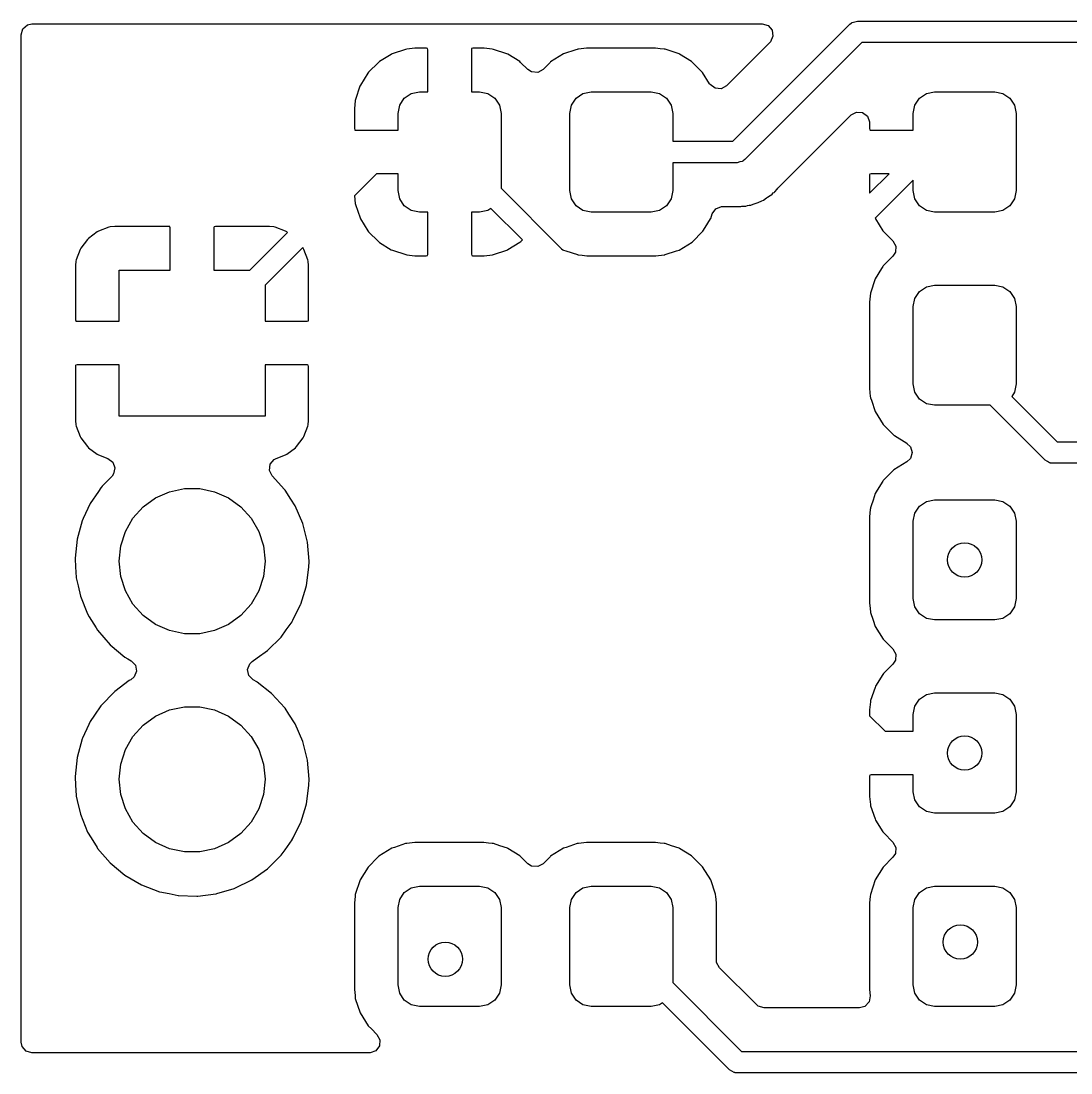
# Model space of a CAD drawing. Extents: x 136.3 to 164.2, y -80.7 to -68.5.
# Drawn here: x 136.26 to 148.49, y -80.72 to -68.47 of the extents above; entities that cross this region are included whole.
import ezdxf

# ---------------------------------------------------------------- set-up
doc = ezdxf.new("R2010")
doc.units = 0
doc.layers.add('BLACK', color=7, linetype='CONTINUOUS')

msp = doc.modelspace()

# ---------------------------------------------------------------- linework, layer by layer
at = {"layer": 'BLACK', "linetype": 'CONTINUOUS'}
for p, q in [((145.97, -68.4837), (146, -68.475)), ((146, -68.475), (157.8, -68.475)), ((136.258, -68.6345), (136.279, -68.5664)), ((136.279, -68.5664), (136.332, -68.5199)), ((136.332, -68.5199), (136.385, -68.5085)), ((136.385, -68.5085), (144.891, -68.5085)), ((144.548, -69.875), (145.912, -68.5116)), ((144.891, -68.5085), (144.96, -68.5285)), ((144.96, -68.5285), (145.006, -68.5822)), ((145.006, -68.5822), (145.016, -68.6524)), ((145.912, -68.5116), (145.929, -68.4983)), ((145.929, -68.4983), (145.932, -68.4948)), ((145.932, -68.4948), (145.935, -68.494)), ((145.935, -68.494), (145.94, -68.4901)), ((145.94, -68.4901), (145.97, -68.4837)), ((136.258, -80.3655), (136.258, -68.6345)), ((144.987, -68.717), (144.981, -68.7236)), ((145.016, -68.6524), (144.987, -68.717)), ((140.737, -68.8051), (140.583, -68.8566)), ((140.751, -68.8023), (140.737, -68.8051)), ((140.846, -68.7923), (140.751, -68.8023)), ((140.853, -68.792), (140.846, -68.7923)), ((140.982, -68.792), (140.853, -68.792)), ((140.99, -68.7937), (140.982, -68.792)), ((140.992, -68.7949), (140.99, -68.7937)), ((140.996, -68.8101), (140.992, -68.7949)), ((140.996, -69.3), (140.996, -68.8101)), ((141.506, -68.7979), (141.504, -68.8055)), ((141.504, -68.8055), (141.504, -69.3)), ((141.507, -68.7965), (141.506, -68.7979)), ((141.522, -68.792), (141.507, -68.7965)), ((141.647, -68.792), (141.522, -68.792)), ((141.654, -68.7923), (141.647, -68.792)), ((141.748, -68.802), (141.654, -68.7923)), ((141.761, -68.8049), (141.748, -68.802)), ((141.916, -68.856), (141.761, -68.8049)), ((142.721, -68.8101), (142.576, -68.8584)), ((142.737, -68.8047), (142.721, -68.8101)), ((142.744, -68.8025), (142.737, -68.8047)), ((142.737, -68.8047), (142.737, -68.8047)), ((142.751, -68.8018), (142.744, -68.8025)), ((142.846, -68.7918), (142.751, -68.8018)), ((142.751, -68.8018), (142.751, -68.8018)), ((142.85, -68.7915), (142.846, -68.7918)), ((142.846, -68.7918), (142.846, -68.7918)), ((143.65, -68.7915), (142.85, -68.7915)), ((143.705, -68.7971), (143.65, -68.7915)), ((143.748, -68.8015), (143.705, -68.7971)), ((143.755, -68.8022), (143.748, -68.8015)), ((143.748, -68.8015), (143.748, -68.8015)), ((143.761, -68.8044), (143.755, -68.8022)), ((143.843, -68.8314), (143.761, -68.8044)), ((143.761, -68.8044), (143.761, -68.8044)), ((143.923, -68.8579), (143.843, -68.8314)), ((144.981, -68.7236), (144.475, -69.2287)), ((146.052, -68.725), (144.688, -70.0884)), ((157.748, -68.725), (146.052, -68.725)), ((140.421, -68.9571), (140.306, -69.0718)), ((140.432, -68.9481), (140.421, -68.9571)), ((140.57, -68.8628), (140.432, -68.9481)), ((140.583, -68.8566), (140.57, -68.8628)), ((141.929, -68.8622), (141.916, -68.856)), ((142.067, -68.9472), (141.929, -68.8622)), ((142.078, -68.9563), (142.067, -68.9472)), ((142.161, -69.0386), (142.078, -68.9563)), ((142.42, -68.9567), (142.339, -69.0385)), ((142.426, -68.9515), (142.42, -68.9567)), ((142.576, -68.8584), (142.426, -68.9515)), ((143.929, -68.8617), (143.923, -68.8579)), ((144.067, -68.9469), (143.929, -68.8617)), ((143.929, -68.8617), (143.929, -68.8617)), ((144.073, -68.9507), (144.067, -68.9469)), ((144.198, -69.0757), (144.073, -68.9507)), ((140.297, -69.0832), (140.212, -69.2212)), ((140.306, -69.0718), (140.297, -69.0832)), ((142.206, -69.0675), (142.161, -69.0386)), ((142.277, -69.0725), (142.206, -69.0675)), ((142.339, -69.0385), (142.277, -69.0725)), ((144.279, -69.206), (144.198, -69.0757)), ((144.285, -69.2152), (144.279, -69.206)), ((140.206, -69.2344), (140.155, -69.3887)), ((140.212, -69.2212), (140.206, -69.2344)), ((140.723, -69.3732), (140.804, -69.319)), ((140.804, -69.319), (140.9, -69.3)), ((140.9, -69.3), (140.996, -69.3)), ((141.504, -69.3), (141.6, -69.3)), ((141.6, -69.3), (141.696, -69.319)), ((141.696, -69.319), (141.777, -69.3732)), ((142.723, -69.3732), (142.804, -69.319)), ((142.804, -69.319), (142.9, -69.3)), ((142.9, -69.3), (143.6, -69.3)), ((143.6, -69.3), (143.696, -69.319)), ((143.696, -69.319), (143.777, -69.3732)), ((144.342, -69.2577), (144.285, -69.2152)), ((144.413, -69.2628), (144.342, -69.2577)), ((144.475, -69.2287), (144.413, -69.2628)), ((146.723, -69.3732), (146.804, -69.319)), ((146.804, -69.319), (146.9, -69.3)), ((146.9, -69.3), (147.6, -69.3)), ((147.6, -69.3), (147.696, -69.319)), ((147.696, -69.319), (147.777, -69.3732)), ((140.152, -69.4021), (140.142, -69.4964)), ((140.155, -69.3887), (140.152, -69.4021)), ((140.65, -69.55), (140.669, -69.4543)), ((140.669, -69.4543), (140.723, -69.3732)), ((141.777, -69.3732), (141.831, -69.4543)), ((141.831, -69.4543), (141.85, -69.55)), ((142.65, -69.55), (142.669, -69.4543)), ((142.669, -69.4543), (142.723, -69.3732)), ((143.777, -69.3732), (143.831, -69.4543)), ((143.831, -69.4543), (143.85, -69.55)), ((146.65, -69.55), (146.669, -69.4543)), ((146.669, -69.4543), (146.723, -69.3732)), ((147.777, -69.3732), (147.831, -69.4543)), ((147.831, -69.4543), (147.85, -69.55)), ((140.142, -69.4964), (140.142, -69.5029)), ((140.142, -69.5029), (140.142, -69.7279)), ((140.65, -69.746), (140.65, -69.55)), ((141.85, -69.55), (141.85, -70.4232)), ((142.65, -70.45), (142.65, -69.55)), ((143.85, -69.55), (143.85, -69.875)), ((145.073, -70.4226), (145.927, -69.569)), ((145.927, -69.569), (145.989, -69.535)), ((145.989, -69.535), (146.06, -69.54)), ((146.06, -69.54), (146.117, -69.5826)), ((146.65, -69.746), (146.65, -69.55)), ((147.85, -69.55), (147.85, -70.45)), ((146.117, -69.5826), (146.142, -69.6491)), ((146.142, -69.6491), (146.142, -69.6581)), ((146.142, -69.6581), (146.142, -69.7279)), ((140.142, -69.7279), (140.146, -69.7431)), ((140.146, -69.7431), (140.148, -69.7443)), ((140.148, -69.7443), (140.156, -69.746)), ((140.156, -69.746), (140.65, -69.746)), ((146.142, -69.7279), (146.146, -69.7431)), ((146.146, -69.7431), (146.148, -69.7443)), ((146.148, -69.7443), (146.156, -69.746)), ((146.156, -69.746), (146.65, -69.746)), ((143.85, -69.875), (144.548, -69.875)), ((144.6, -70.125), (143.85, -70.125)), ((143.85, -70.125), (143.85, -70.45)), ((144.63, -70.1163), (144.6, -70.125)), ((144.66, -70.1099), (144.63, -70.1163)), ((144.665, -70.106), (144.66, -70.1099)), ((144.668, -70.1052), (144.665, -70.106)), ((144.671, -70.1017), (144.668, -70.1052)), ((144.688, -70.0884), (144.671, -70.1017)), ((140.398, -70.254), (140.143, -70.5089)), ((140.65, -70.254), (140.398, -70.254)), ((140.65, -70.45), (140.65, -70.254)), ((146.142, -70.4812), (146.369, -70.254)), ((146.144, -70.2599), (146.142, -70.2675)), ((146.142, -70.2675), (146.142, -70.4812)), ((146.145, -70.2585), (146.144, -70.2599)), ((146.16, -70.254), (146.145, -70.2585)), ((146.369, -70.254), (146.16, -70.254)), ((141.85, -70.4232), (142.555, -71.1287)), ((145.037, -70.4655), (145.065, -70.4314)), ((145.065, -70.4314), (145.073, -70.4226)), ((146.65, -70.3268), (146.208, -70.7691)), ((146.65, -70.45), (146.65, -70.3268)), ((140.143, -70.5089), (140.152, -70.5992)), ((140.669, -70.5457), (140.65, -70.45)), ((140.723, -70.6268), (140.669, -70.5457)), ((142.669, -70.5457), (142.65, -70.45)), ((142.723, -70.6268), (142.669, -70.5457)), ((143.831, -70.5457), (143.777, -70.6268)), ((143.85, -70.45), (143.831, -70.5457)), ((144.889, -70.567), (144.908, -70.5596)), ((144.908, -70.5596), (144.943, -70.5336)), ((144.943, -70.5336), (144.953, -70.527)), ((144.953, -70.527), (144.985, -70.5086)), ((144.985, -70.5086), (144.991, -70.5045)), ((144.985, -70.5086), (144.985, -70.5086)), ((144.991, -70.5045), (145.006, -70.4902)), ((145.006, -70.4902), (145.021, -70.4774)), ((145.021, -70.4774), (145.031, -70.4701)), ((145.031, -70.4701), (145.037, -70.4655)), ((146.669, -70.5457), (146.65, -70.45)), ((146.723, -70.6268), (146.669, -70.5457)), ((147.831, -70.5457), (147.777, -70.6268)), ((147.85, -70.45), (147.831, -70.5457)), ((140.152, -70.5992), (140.155, -70.6126)), ((140.155, -70.6126), (140.207, -70.7668)), ((140.804, -70.681), (140.723, -70.6268)), ((140.9, -70.7), (140.804, -70.681)), ((141.696, -70.681), (141.6, -70.7)), ((141.731, -70.6575), (141.696, -70.681)), ((142.098, -71.0244), (141.731, -70.6575)), ((142.804, -70.681), (142.723, -70.6268)), ((142.9, -70.7), (142.804, -70.681)), ((143.696, -70.681), (143.6, -70.7)), ((143.777, -70.6268), (143.696, -70.681)), ((144.31, -70.7198), (144.35, -70.6615)), ((144.35, -70.6615), (144.416, -70.6342)), ((144.416, -70.6342), (144.429, -70.6335)), ((144.429, -70.6335), (144.521, -70.6335)), ((144.521, -70.6335), (144.532, -70.634)), ((144.532, -70.634), (144.54, -70.6357)), ((144.54, -70.6357), (144.548, -70.6355)), ((144.548, -70.6355), (144.608, -70.6336)), ((144.548, -70.6355), (144.548, -70.6355)), ((144.608, -70.6336), (144.612, -70.6335)), ((144.612, -70.6335), (144.64, -70.6335)), ((144.64, -70.6335), (144.644, -70.633)), ((144.644, -70.633), (144.656, -70.6321)), ((144.644, -70.633), (144.644, -70.633)), ((144.656, -70.6321), (144.688, -70.631)), ((144.688, -70.631), (144.692, -70.6309)), ((144.692, -70.6309), (144.7, -70.6307)), ((144.7, -70.6307), (144.719, -70.625)), ((144.719, -70.625), (144.739, -70.621)), ((144.739, -70.621), (144.751, -70.6195)), ((144.751, -70.6195), (144.759, -70.6185)), ((144.751, -70.6195), (144.751, -70.6195)), ((144.759, -70.6185), (144.766, -70.6156)), ((144.766, -70.6156), (144.8, -70.6022)), ((144.766, -70.6156), (144.766, -70.6156)), ((144.8, -70.6022), (144.811, -70.5984)), ((144.811, -70.5984), (144.846, -70.5882)), ((144.846, -70.5882), (144.854, -70.586)), ((144.846, -70.5882), (144.846, -70.5882)), ((144.854, -70.586), (144.86, -70.582)), ((144.86, -70.582), (144.871, -70.5757)), ((144.86, -70.582), (144.86, -70.582)), ((144.871, -70.5757), (144.889, -70.567)), ((146.804, -70.681), (146.723, -70.6268)), ((146.9, -70.7), (146.804, -70.681)), ((147.696, -70.681), (147.6, -70.7)), ((147.777, -70.6268), (147.696, -70.681)), ((140.207, -70.7668), (140.213, -70.78)), ((140.213, -70.78), (140.298, -70.9178)), ((140.996, -70.7), (140.9, -70.7)), ((140.996, -71.1945), (140.996, -70.7)), ((141.6, -70.7), (141.504, -70.7)), ((141.504, -70.7), (141.504, -71.1899)), ((143.6, -70.7), (142.9, -70.7)), ((144.226, -70.8805), (144.288, -70.779)), ((144.288, -70.779), (144.292, -70.7727)), ((144.288, -70.779), (144.288, -70.779)), ((144.292, -70.7727), (144.31, -70.7198)), ((146.208, -70.7691), (146.213, -70.78)), ((146.213, -70.78), (146.298, -70.9178)), ((147.6, -70.7), (146.9, -70.7)), ((137.162, -70.9217), (137.146, -70.9302)), ((137.282, -70.8765), (137.162, -70.9217)), ((137.298, -70.8729), (137.282, -70.8765)), ((137.349, -70.8674), (137.298, -70.8729)), ((137.355, -70.867), (137.349, -70.8674)), ((137.982, -70.867), (137.355, -70.867)), ((137.99, -70.8687), (137.982, -70.867)), ((137.992, -70.8699), (137.99, -70.8687)), ((137.996, -70.8851), (137.992, -70.8699)), ((137.996, -71.375), (137.996, -70.8851)), ((138.506, -70.8729), (138.504, -70.8805)), ((138.504, -70.8805), (138.504, -71.375)), ((138.507, -70.8715), (138.506, -70.8729)), ((138.522, -70.867), (138.507, -70.8715)), ((139.145, -70.867), (138.522, -70.867)), ((139.151, -70.8674), (139.145, -70.867)), ((139.202, -70.8729), (139.151, -70.8674)), ((139.218, -70.8765), (139.202, -70.8729)), ((139.338, -70.9217), (139.218, -70.8765)), ((139.354, -70.9302), (139.338, -70.9217)), ((140.298, -70.9178), (140.307, -70.9292)), ((144.074, -71.0485), (144.199, -70.9233)), ((144.199, -70.9233), (144.226, -70.8805)), ((146.298, -70.9178), (146.307, -70.9292)), ((137.032, -71.0193), (136.955, -71.1214)), ((137.044, -71.0067), (137.032, -71.0193)), ((137.146, -70.9302), (137.044, -71.0067)), ((138.923, -71.375), (139.362, -70.9364)), ((139.362, -70.9364), (139.354, -70.9302)), ((140.307, -70.9292), (140.422, -71.0437)), ((140.422, -71.0437), (140.433, -71.0528)), ((142.068, -71.0519), (142.079, -71.0429)), ((142.079, -71.0429), (142.098, -71.0244)), ((143.924, -71.1415), (144.074, -71.0485)), ((146.307, -70.9292), (146.413, -71.0354)), ((146.413, -71.0354), (146.448, -71.0977)), ((136.947, -71.1369), (136.902, -71.2574)), ((136.955, -71.1214), (136.947, -71.1369)), ((139.539, -71.1131), (139.1, -71.5518)), ((139.545, -71.1214), (139.539, -71.1131)), ((139.553, -71.1369), (139.545, -71.1214)), ((139.598, -71.2574), (139.553, -71.1369)), ((140.433, -71.0528), (140.571, -71.1378)), ((140.571, -71.1378), (140.584, -71.144)), ((140.584, -71.144), (140.739, -71.1951)), ((141.763, -71.1949), (141.917, -71.1434)), ((141.917, -71.1434), (141.93, -71.1372)), ((141.93, -71.1372), (142.068, -71.0519)), ((142.555, -71.1287), (142.57, -71.1378)), ((142.57, -71.1378), (142.577, -71.1421)), ((142.577, -71.1421), (142.606, -71.1516)), ((142.606, -71.1516), (142.739, -71.1956)), ((143.763, -71.1953), (143.895, -71.1513)), ((143.895, -71.1513), (143.924, -71.1415)), ((146.443, -71.1685), (146.414, -71.2136)), ((146.448, -71.0977), (146.443, -71.1685)), ((136.898, -71.2726), (136.892, -71.3235)), ((136.902, -71.2574), (136.898, -71.2726)), ((139.602, -71.2726), (139.598, -71.2574)), ((139.608, -71.3235), (139.602, -71.2726)), ((140.739, -71.1951), (140.752, -71.198)), ((140.752, -71.198), (140.846, -71.2077)), ((140.846, -71.2077), (140.853, -71.208)), ((140.853, -71.208), (140.978, -71.208)), ((140.978, -71.208), (140.993, -71.2035)), ((140.993, -71.2035), (140.994, -71.2021)), ((140.994, -71.2021), (140.996, -71.1945)), ((141.504, -71.1899), (141.508, -71.2051)), ((141.508, -71.2051), (141.51, -71.2063)), ((141.51, -71.2063), (141.518, -71.208)), ((141.518, -71.208), (141.647, -71.208)), ((141.647, -71.208), (141.654, -71.2077)), ((141.654, -71.2077), (141.749, -71.1977)), ((141.749, -71.1977), (141.763, -71.1949)), ((142.739, -71.1956), (142.739, -71.1956)), ((142.739, -71.1956), (142.745, -71.1978)), ((142.745, -71.1978), (142.752, -71.1985)), ((142.752, -71.1985), (142.752, -71.1985)), ((142.752, -71.1985), (142.795, -71.2029)), ((142.795, -71.2029), (142.85, -71.2085)), ((142.85, -71.2085), (143.65, -71.2085)), ((143.65, -71.2085), (143.654, -71.2082)), ((143.654, -71.2082), (143.749, -71.1982)), ((143.654, -71.2082), (143.654, -71.2082)), ((143.749, -71.1982), (143.756, -71.1975)), ((143.749, -71.1982), (143.749, -71.1982)), ((143.756, -71.1975), (143.763, -71.1953)), ((143.763, -71.1953), (143.763, -71.1953)), ((146.414, -71.2136), (146.301, -71.3267)), ((136.892, -71.3235), (136.892, -71.3303)), ((136.892, -71.3303), (136.892, -71.9529)), ((137.4, -71.971), (137.4, -71.375)), ((137.4, -71.375), (137.996, -71.375)), ((138.504, -71.375), (138.923, -71.375)), ((139.608, -71.3303), (139.608, -71.3235)), ((139.608, -71.9575), (139.608, -71.3303)), ((146.282, -71.3569), (146.208, -71.4773)), ((146.297, -71.3329), (146.282, -71.3569)), ((146.301, -71.3267), (146.297, -71.3329)), ((146.297, -71.3329), (146.297, -71.3329)), ((146.208, -71.4773), (146.152, -71.6451)), ((139.1, -71.5518), (139.1, -71.971)), ((146.152, -71.6451), (146.141, -71.7496)), ((146.669, -71.7043), (146.723, -71.6232)), ((146.723, -71.6232), (146.804, -71.569)), ((146.804, -71.569), (146.9, -71.55)), ((146.9, -71.55), (147.6, -71.55)), ((147.6, -71.55), (147.696, -71.569)), ((147.696, -71.569), (147.777, -71.6232)), ((147.777, -71.6232), (147.831, -71.7043)), ((146.141, -71.7496), (146.141, -72.7504)), ((146.65, -71.8), (146.669, -71.7043)), ((147.831, -71.7043), (147.85, -71.8)), ((146.65, -72.7), (146.65, -71.8)), ((147.85, -71.8), (147.85, -72.7)), ((136.892, -71.9529), (136.896, -71.9681)), ((136.896, -71.9681), (136.898, -71.9693)), ((136.898, -71.9693), (136.906, -71.971)), ((136.906, -71.971), (137.4, -71.971)), ((139.1, -71.971), (139.59, -71.971)), ((139.59, -71.971), (139.605, -71.9665)), ((139.605, -71.9665), (139.606, -71.9651)), ((139.606, -71.9651), (139.608, -71.9575)), ((136.894, -72.4849), (136.892, -72.4925)), ((136.892, -72.4925), (136.892, -73.1197)), ((136.895, -72.4835), (136.894, -72.4849)), ((136.91, -72.479), (136.895, -72.4835)), ((137.4, -72.479), (136.91, -72.479)), ((137.4, -73.075), (137.4, -72.479)), ((139.594, -72.479), (139.1, -72.479)), ((139.1, -72.479), (139.1, -73.075)), ((139.602, -72.4807), (139.594, -72.479)), ((139.604, -72.4819), (139.602, -72.4807)), ((139.608, -72.4971), (139.604, -72.4819)), ((139.608, -73.1197), (139.608, -72.4971)), ((146.141, -72.7504), (146.142, -72.7536)), ((146.142, -72.7536), (146.142, -72.7536)), ((146.142, -72.7536), (146.151, -72.8465)), ((146.669, -72.7957), (146.65, -72.7)), ((147.85, -72.7), (147.831, -72.7957)), ((146.151, -72.8465), (146.152, -72.8562)), ((146.152, -72.8562), (146.155, -72.8627)), ((146.155, -72.8627), (146.155, -72.8627)), ((146.155, -72.8627), (146.164, -72.89)), ((146.723, -72.8768), (146.669, -72.7957)), ((146.804, -72.931), (146.723, -72.8768)), ((147.831, -72.7957), (147.798, -72.8457)), ((147.798, -72.8457), (148.327, -73.375)), ((146.164, -72.89), (146.208, -73.0239)), ((146.9, -72.95), (146.804, -72.931)), ((147.548, -72.95), (146.9, -72.95)), ((148.187, -73.5884), (147.548, -72.95)), ((136.892, -73.1197), (136.892, -73.1265)), ((136.892, -73.1265), (136.898, -73.1774)), ((139.1, -73.075), (137.4, -73.075)), ((139.602, -73.1774), (139.608, -73.1265)), ((139.608, -73.1265), (139.608, -73.1197)), ((146.208, -73.0239), (146.302, -73.1743)), ((136.898, -73.1774), (136.902, -73.1926)), ((136.902, -73.1926), (136.947, -73.3131)), ((139.553, -73.3131), (139.598, -73.1926)), ((139.598, -73.1926), (139.602, -73.1774)), ((146.302, -73.1743), (146.427, -73.2993)), ((136.947, -73.3131), (136.955, -73.3286)), ((136.955, -73.3286), (137.032, -73.4307)), ((139.468, -73.4307), (139.545, -73.3286)), ((139.545, -73.3286), (139.553, -73.3131)), ((146.427, -73.2993), (146.433, -73.3031)), ((146.433, -73.3031), (146.433, -73.3031)), ((146.433, -73.3031), (146.577, -73.3921)), ((148.327, -73.375), (150.925, -73.375)), ((137.032, -73.4307), (137.044, -73.4433)), ((137.044, -73.4433), (137.146, -73.5198)), ((139.354, -73.5198), (139.456, -73.4433)), ((139.456, -73.4433), (139.468, -73.4307)), ((146.577, -73.3921), (146.576, -73.3946)), ((146.576, -73.3946), (146.619, -73.4327)), ((146.619, -73.4327), (146.639, -73.501)), ((137.146, -73.5198), (137.162, -73.5283)), ((137.162, -73.5283), (137.271, -73.5691)), ((137.271, -73.5691), (137.328, -73.6118)), ((137.328, -73.6118), (137.352, -73.6783)), ((139.16, -73.6367), (139.205, -73.582)), ((139.205, -73.582), (139.231, -73.5683)), ((139.231, -73.5683), (139.338, -73.5283)), ((139.338, -73.5283), (139.354, -73.5198)), ((146.576, -73.6084), (146.426, -73.7015)), ((146.618, -73.5689), (146.575, -73.6064)), ((146.575, -73.6064), (146.576, -73.6084)), ((146.639, -73.501), (146.618, -73.5689)), ((148.214, -73.6032), (148.187, -73.5884)), ((148.239, -73.6199), (148.214, -73.6032)), ((148.246, -73.6208), (148.239, -73.6199)), ((148.248, -73.6221), (148.246, -73.6208)), ((148.253, -73.6218), (148.248, -73.6221)), ((148.275, -73.625), (148.253, -73.6218)), ((137.352, -73.6783), (137.337, -73.7477)), ((139.151, -73.7072), (139.16, -73.6367)), ((139.182, -73.7711), (139.151, -73.7072)), ((146.42, -73.7067), (146.38, -73.7477)), ((146.426, -73.7015), (146.42, -73.7067)), ((150.873, -73.625), (148.275, -73.625)), ((137.318, -73.7742), (137.205, -73.8924)), ((137.337, -73.7477), (137.318, -73.7742)), ((139.327, -73.9295), (139.182, -73.7711)), ((146.297, -73.8329), (146.232, -73.9376)), ((146.301, -73.8267), (146.297, -73.8329)), ((146.297, -73.8329), (146.297, -73.8329)), ((146.38, -73.7477), (146.301, -73.8267)), ((137.159, -73.954), (137.065, -74.0917)), ((137.188, -73.9114), (137.159, -73.954)), ((137.191, -73.9071), (137.188, -73.9114)), ((137.188, -73.9114), (137.188, -73.9114)), ((137.205, -73.8924), (137.191, -73.9071)), ((137.825, -74.0289), (137.987, -73.9566)), ((137.987, -73.9566), (138.161, -73.9197)), ((138.161, -73.9197), (138.339, -73.9197)), ((138.339, -73.9197), (138.513, -73.9566)), ((138.513, -73.9566), (138.675, -74.0289)), ((139.33, -73.9333), (139.327, -73.9295)), ((139.327, -73.9295), (139.327, -73.9295)), ((139.333, -73.9376), (139.33, -73.9333)), ((139.402, -74.0448), (139.333, -73.9376)), ((139.333, -73.9376), (139.333, -73.9376)), ((146.208, -73.9773), (146.183, -74.0531)), ((146.232, -73.9376), (146.208, -73.9773)), ((137.065, -74.0917), (137.037, -74.152)), ((137.681, -74.1333), (137.825, -74.0289)), ((138.675, -74.0289), (138.819, -74.1333)), ((139.451, -74.1208), (139.402, -74.0448)), ((146.183, -74.0531), (146.16, -74.1208)), ((146.723, -74.1232), (146.804, -74.069)), ((146.804, -74.069), (146.9, -74.05)), ((146.9, -74.05), (147.6, -74.05)), ((147.6, -74.05), (147.696, -74.069)), ((147.696, -74.069), (147.777, -74.1232)), ((137.037, -74.152), (136.983, -74.2669)), ((137.562, -74.2654), (137.681, -74.1333)), ((138.819, -74.1333), (138.938, -74.2654)), ((139.54, -74.3257), (139.451, -74.1208)), ((146.15, -74.1641), (146.141, -74.2496)), ((146.152, -74.152), (146.15, -74.1641)), ((146.16, -74.1208), (146.152, -74.1451)), ((146.152, -74.1451), (146.152, -74.152)), ((146.152, -74.152), (146.152, -74.152)), ((146.65, -74.3), (146.669, -74.2043)), ((146.669, -74.2043), (146.723, -74.1232)), ((147.777, -74.1232), (147.831, -74.2043)), ((147.831, -74.2043), (147.85, -74.3)), ((136.971, -74.2943), (136.911, -74.5096)), ((136.983, -74.2669), (136.971, -74.2943)), ((137.473, -74.4193), (137.562, -74.2654)), ((138.938, -74.2654), (139.027, -74.4193)), ((139.595, -74.5424), (139.54, -74.3257)), ((146.141, -74.2496), (146.141, -75.2504)), ((146.65, -75.2), (146.65, -74.3)), ((147.85, -74.3), (147.85, -75.2)), ((137.419, -74.5883), (137.473, -74.4193)), ((139.027, -74.4193), (139.081, -74.5883)), ((136.911, -74.5096), (136.887, -74.7317)), ((137.4, -74.765), (137.419, -74.5883)), ((139.081, -74.5883), (139.1, -74.765)), ((139.613, -74.765), (139.595, -74.5424)), ((136.887, -74.7317), (136.888, -74.7368)), ((136.888, -74.7368), (136.888, -74.7369)), ((136.888, -74.7369), (136.893, -74.8316)), ((136.893, -74.8316), (136.9, -74.9547)), ((137.419, -74.9417), (137.4, -74.765)), ((139.1, -74.765), (139.081, -74.9417)), ((139.582, -75.0531), (139.612, -74.8316)), ((139.612, -74.8316), (139.613, -74.7745)), ((139.613, -74.7684), (139.613, -74.765)), ((139.613, -74.7745), (139.613, -74.7684)), ((139.613, -74.7684), (139.613, -74.7684)), ((136.9, -74.9547), (136.901, -74.9598)), ((136.901, -74.9598), (136.901, -74.9598)), ((136.901, -74.9598), (136.922, -75.0531)), ((137.473, -75.1107), (137.419, -74.9417)), ((139.081, -74.9417), (139.027, -75.1107)), ((136.922, -75.0531), (136.949, -75.1726)), ((139.517, -75.2668), (139.579, -75.0655)), ((139.579, -75.0655), (139.581, -75.058)), ((139.581, -75.058), (139.582, -75.0531)), ((139.581, -75.058), (139.581, -75.058)), ((136.949, -75.1726), (137.033, -75.3796)), ((137.562, -75.2646), (137.473, -75.1107)), ((139.027, -75.1107), (138.938, -75.2646)), ((146.669, -75.2957), (146.65, -75.2)), ((147.85, -75.2), (147.831, -75.2957)), ((137.681, -75.3967), (137.562, -75.2646)), ((138.938, -75.2646), (138.819, -75.3967)), ((139.426, -75.4508), (139.515, -75.2715)), ((139.515, -75.2715), (139.517, -75.2668)), ((139.515, -75.2715), (139.515, -75.2715)), ((146.141, -75.2504), (146.142, -75.2536)), ((146.142, -75.2536), (146.142, -75.2536)), ((146.142, -75.2536), (146.145, -75.2822)), ((146.145, -75.2822), (146.152, -75.3562)), ((146.723, -75.3768), (146.669, -75.2957)), ((147.831, -75.2957), (147.777, -75.3768)), ((137.033, -75.3796), (137.053, -75.4125)), ((137.053, -75.4125), (137.133, -75.5428)), ((137.825, -75.5011), (137.681, -75.3967)), ((138.819, -75.3967), (138.675, -75.5011)), ((139.418, -75.4671), (139.426, -75.4508)), ((146.152, -75.3562), (146.155, -75.3627)), ((146.155, -75.3627), (146.155, -75.3627)), ((146.155, -75.3627), (146.184, -75.4519)), ((146.184, -75.4519), (146.208, -75.5239)), ((146.804, -75.431), (146.723, -75.3768)), ((146.9, -75.45), (146.804, -75.431)), ((147.6, -75.45), (146.9, -75.45)), ((147.696, -75.431), (147.6, -75.45)), ((147.777, -75.3768), (147.696, -75.431)), ((137.133, -75.5428), (137.15, -75.5701)), ((137.15, -75.5701), (137.296, -75.7389)), ((137.987, -75.5734), (137.825, -75.5011)), ((138.161, -75.6103), (137.987, -75.5734)), ((138.513, -75.5734), (138.339, -75.6103)), ((138.675, -75.5011), (138.513, -75.5734)), ((139.288, -75.6485), (139.348, -75.5657)), ((139.348, -75.5657), (139.415, -75.4713)), ((139.415, -75.4713), (139.418, -75.4671)), ((146.208, -75.5239), (146.302, -75.6743)), ((138.339, -75.6103), (138.161, -75.6103)), ((139.13, -75.8062), (139.288, -75.6485)), ((146.302, -75.6743), (146.307, -75.6795)), ((146.307, -75.6795), (146.413, -75.7861)), ((137.296, -75.7389), (137.468, -75.8816)), ((139.01, -75.8915), (139.13, -75.8062)), ((146.413, -75.7861), (146.448, -75.8484)), ((137.468, -75.8816), (137.504, -75.9023)), ((137.504, -75.9023), (137.541, -75.9245)), ((137.541, -75.9245), (137.59, -75.9761)), ((138.923, -75.9605), (138.951, -75.9339)), ((138.951, -75.9339), (139.01, -75.8915)), ((146.443, -75.9192), (146.414, -75.9643)), ((146.448, -75.8484), (146.443, -75.9192)), ((137.603, -76.0459), (137.577, -76.1117)), ((137.59, -75.9761), (137.603, -76.0459)), ((138.898, -76.0269), (138.923, -75.9605)), ((138.913, -76.0964), (138.898, -76.0269)), ((146.306, -76.0718), (146.297, -76.0832)), ((146.414, -75.9643), (146.306, -76.0718)), ((137.519, -76.1546), (137.349, -76.2825)), ((137.524, -76.1515), (137.519, -76.1546)), ((137.519, -76.1546), (137.519, -76.1546)), ((137.536, -76.145), (137.524, -76.1515)), ((137.577, -76.1117), (137.536, -76.145)), ((138.963, -76.1468), (138.913, -76.0964)), ((139.004, -76.1696), (138.963, -76.1468)), ((139.008, -76.1728), (139.004, -76.1696)), ((139.176, -76.3048), (139.008, -76.1728)), ((139.008, -76.1728), (139.008, -76.1728)), ((146.297, -76.0832), (146.212, -76.2212)), ((137.345, -76.2856), (137.191, -76.4471)), ((137.349, -76.2825), (137.345, -76.2856)), ((139.176, -76.3049), (139.176, -76.3048)), ((139.18, -76.3081), (139.176, -76.3049)), ((139.33, -76.4733), (139.18, -76.3081)), ((146.206, -76.2344), (146.155, -76.3887)), ((146.212, -76.2212), (146.206, -76.2344)), ((146.804, -76.319), (146.9, -76.3)), ((146.9, -76.3), (147.6, -76.3)), ((147.6, -76.3), (147.696, -76.319)), ((146.152, -76.4021), (146.142, -76.4964)), ((146.155, -76.3887), (146.152, -76.4021)), ((146.669, -76.4543), (146.723, -76.3732)), ((146.723, -76.3732), (146.804, -76.319)), ((147.696, -76.319), (147.777, -76.3732)), ((147.777, -76.3732), (147.831, -76.4543)), ((137.114, -76.5596), (137.065, -76.6317)), ((137.188, -76.4514), (137.114, -76.5596)), ((137.191, -76.4471), (137.188, -76.4514)), ((137.188, -76.4514), (137.188, -76.4514)), ((137.825, -76.5689), (137.987, -76.4966)), ((137.987, -76.4966), (138.161, -76.4597)), ((138.161, -76.4597), (138.339, -76.4597)), ((138.339, -76.4597), (138.513, -76.4966)), ((138.513, -76.4966), (138.675, -76.5689)), ((139.333, -76.4776), (139.33, -76.4733)), ((139.378, -76.547), (139.333, -76.4776)), ((139.333, -76.4776), (139.333, -76.4776)), ((139.451, -76.6608), (139.378, -76.547)), ((146.142, -76.4964), (146.142, -76.5029)), ((146.142, -76.5029), (146.142, -76.5652)), ((146.65, -76.55), (146.669, -76.4543)), ((146.65, -76.746), (146.65, -76.55)), ((147.831, -76.4543), (147.85, -76.55)), ((147.85, -76.55), (147.85, -77.45)), ((137.049, -76.6656), (136.974, -76.8265)), ((137.065, -76.6317), (137.049, -76.6656)), ((137.562, -76.8054), (137.681, -76.6733)), ((137.681, -76.6733), (137.825, -76.5689)), ((138.675, -76.5689), (138.819, -76.6733)), ((138.819, -76.6733), (138.938, -76.8054)), ((139.54, -76.8657), (139.451, -76.6608)), ((146.142, -76.5652), (146.323, -76.746)), ((137.473, -76.9593), (137.562, -76.8054)), ((138.938, -76.8054), (139.027, -76.9593)), ((146.323, -76.746), (146.65, -76.746)), ((136.971, -76.8343), (136.911, -77.0496)), ((136.974, -76.8265), (136.971, -76.8343)), ((139.595, -77.0824), (139.54, -76.8657)), ((136.911, -77.0496), (136.887, -77.2717)), ((137.419, -77.1283), (137.473, -76.9593)), ((139.027, -76.9593), (139.081, -77.1283)), ((137.4, -77.305), (137.419, -77.1283)), ((139.081, -77.1283), (139.1, -77.305)), ((139.613, -77.305), (139.595, -77.0824)), ((136.887, -77.2717), (136.888, -77.2768)), ((136.888, -77.2768), (136.888, -77.2769)), ((136.888, -77.2769), (136.893, -77.3716)), ((146.144, -77.2599), (146.142, -77.2675)), ((146.142, -77.2675), (146.142, -77.4971)), ((146.145, -77.2585), (146.144, -77.2599)), ((146.16, -77.254), (146.145, -77.2585)), ((146.65, -77.254), (146.16, -77.254)), ((146.65, -77.45), (146.65, -77.254)), ((136.893, -77.3716), (136.9, -77.4947)), ((137.419, -77.4817), (137.4, -77.305)), ((139.1, -77.305), (139.081, -77.4817)), ((139.582, -77.5931), (139.612, -77.3716)), ((139.612, -77.3682), (139.613, -77.3084)), ((139.612, -77.3716), (139.612, -77.3682)), ((139.613, -77.3084), (139.613, -77.305)), ((139.613, -77.3084), (139.613, -77.3084)), ((136.9, -77.4947), (136.901, -77.4998)), ((136.901, -77.4998), (136.901, -77.4998)), ((136.901, -77.4998), (136.913, -77.5535)), ((137.473, -77.6507), (137.419, -77.4817)), ((139.081, -77.4817), (139.027, -77.6507)), ((146.142, -77.4971), (146.142, -77.5036)), ((146.142, -77.5036), (146.152, -77.5992)), ((146.669, -77.5457), (146.65, -77.45)), ((147.85, -77.45), (147.831, -77.5457)), ((136.913, -77.5535), (136.949, -77.7126)), ((137.562, -77.8046), (137.473, -77.6507)), ((139.027, -77.6507), (138.938, -77.8046)), ((139.517, -77.8068), (139.578, -77.6062)), ((139.578, -77.6062), (139.581, -77.598)), ((139.581, -77.598), (139.582, -77.5931)), ((139.581, -77.598), (139.581, -77.598)), ((146.152, -77.5992), (146.155, -77.6126)), ((146.155, -77.6126), (146.207, -77.7668)), ((146.723, -77.6268), (146.669, -77.5457)), ((146.804, -77.681), (146.723, -77.6268)), ((147.777, -77.6268), (147.696, -77.681)), ((147.831, -77.5457), (147.777, -77.6268)), ((136.949, -77.7126), (137.033, -77.9196)), ((146.207, -77.7668), (146.213, -77.78)), ((146.213, -77.78), (146.298, -77.9178)), ((146.9, -77.7), (146.804, -77.681)), ((147.6, -77.7), (146.9, -77.7)), ((147.696, -77.681), (147.6, -77.7)), ((137.681, -77.9367), (137.562, -77.8046)), ((138.938, -77.8046), (138.819, -77.9367)), ((139.429, -77.9854), (139.515, -77.8115)), ((139.515, -77.8115), (139.517, -77.8068)), ((139.515, -77.8115), (139.515, -77.8115)), ((137.033, -77.9196), (137.074, -77.9854)), ((137.074, -77.9854), (137.144, -78.1007)), ((137.825, -78.0411), (137.681, -77.9367)), ((138.819, -77.9367), (138.675, -78.0411)), ((139.334, -78.125), (139.415, -78.0113)), ((139.415, -78.0113), (139.418, -78.0071)), ((139.418, -78.0071), (139.429, -77.9854)), ((146.298, -77.9178), (146.307, -77.9292)), ((146.307, -77.9292), (146.413, -78.0354)), ((137.144, -78.1007), (137.15, -78.1101)), ((137.15, -78.1101), (137.296, -78.2789)), ((137.987, -78.1134), (137.825, -78.0411)), ((138.161, -78.1503), (137.987, -78.1134)), ((138.339, -78.1503), (138.161, -78.1503)), ((138.513, -78.1134), (138.339, -78.1503)), ((138.675, -78.0411), (138.513, -78.1134)), ((139.288, -78.1885), (139.334, -78.125)), ((140.576, -78.1084), (140.426, -78.2015)), ((140.608, -78.0977), (140.576, -78.1084)), ((140.737, -78.0547), (140.608, -78.0977)), ((140.744, -78.0525), (140.737, -78.0547)), ((140.737, -78.0547), (140.737, -78.0547)), ((140.751, -78.0518), (140.744, -78.0525)), ((140.846, -78.0418), (140.751, -78.0518)), ((140.751, -78.0518), (140.751, -78.0518)), ((140.85, -78.0415), (140.846, -78.0418)), ((140.846, -78.0418), (140.846, -78.0418)), ((141.65, -78.0415), (140.85, -78.0415)), ((141.705, -78.0471), (141.65, -78.0415)), ((141.748, -78.0515), (141.705, -78.0471)), ((141.755, -78.0522), (141.748, -78.0515)), ((141.748, -78.0515), (141.748, -78.0515)), ((141.761, -78.0544), (141.755, -78.0522)), ((141.836, -78.079), (141.761, -78.0544)), ((141.761, -78.0544), (141.761, -78.0544)), ((141.923, -78.1079), (141.836, -78.079)), ((141.929, -78.1117), (141.923, -78.1079)), ((142.067, -78.1969), (141.929, -78.1117)), ((141.929, -78.1117), (141.929, -78.1117)), ((142.576, -78.1084), (142.426, -78.2015)), ((142.608, -78.0977), (142.576, -78.1084)), ((142.737, -78.0547), (142.608, -78.0977)), ((142.744, -78.0525), (142.737, -78.0547)), ((142.737, -78.0547), (142.737, -78.0547)), ((142.751, -78.0518), (142.744, -78.0525)), ((142.846, -78.0418), (142.751, -78.0518)), ((142.751, -78.0518), (142.751, -78.0518)), ((142.85, -78.0415), (142.846, -78.0418)), ((142.846, -78.0418), (142.846, -78.0418)), ((143.65, -78.0415), (142.85, -78.0415)), ((143.705, -78.0471), (143.65, -78.0415)), ((143.748, -78.0515), (143.705, -78.0471)), ((143.755, -78.0522), (143.748, -78.0515)), ((143.748, -78.0515), (143.748, -78.0515)), ((143.761, -78.0544), (143.755, -78.0522)), ((143.836, -78.079), (143.761, -78.0544)), ((143.761, -78.0544), (143.761, -78.0544)), ((143.923, -78.1079), (143.836, -78.079)), ((143.929, -78.1117), (143.923, -78.1079)), ((144.067, -78.1969), (143.929, -78.1117)), ((143.929, -78.1117), (143.929, -78.1117)), ((146.413, -78.0354), (146.448, -78.0977)), ((146.448, -78.0977), (146.443, -78.1685)), ((139.143, -78.3329), (139.211, -78.2651)), ((139.211, -78.2651), (139.288, -78.1885)), ((140.415, -78.2119), (140.301, -78.3267)), ((140.42, -78.2067), (140.415, -78.2119)), ((140.426, -78.2015), (140.42, -78.2067)), ((142.073, -78.2007), (142.067, -78.1969)), ((142.078, -78.2059), (142.073, -78.2007)), ((142.161, -78.2883), (142.078, -78.2059)), ((142.42, -78.2067), (142.339, -78.2881)), ((142.426, -78.2015), (142.42, -78.2067)), ((144.073, -78.2007), (144.067, -78.1969)), ((144.198, -78.3257), (144.073, -78.2007)), ((146.414, -78.2136), (146.301, -78.3267)), ((146.443, -78.1685), (146.414, -78.2136)), ((137.296, -78.2789), (137.468, -78.4216)), ((138.948, -78.4759), (139.13, -78.3462)), ((139.13, -78.3462), (139.143, -78.3329)), ((140.301, -78.3267), (140.208, -78.4773)), ((142.206, -78.3172), (142.161, -78.2883)), ((142.277, -78.3222), (142.206, -78.3172)), ((142.339, -78.2881), (142.277, -78.3222)), ((144.292, -78.4761), (144.198, -78.3257)), ((146.301, -78.3267), (146.208, -78.4773)), ((137.468, -78.4216), (137.661, -78.5343)), ((138.747, -78.5742), (138.948, -78.4759)), ((140.208, -78.4773), (140.152, -78.6451)), ((144.348, -78.6438), (144.292, -78.4761)), ((146.208, -78.4773), (146.152, -78.6451)), ((137.661, -78.5343), (137.87, -78.614)), ((137.87, -78.614), (137.875, -78.6151)), ((137.875, -78.6151), (137.875, -78.6151)), ((137.875, -78.6151), (137.982, -78.6369)), ((137.982, -78.6369), (138.089, -78.6586)), ((138.317, -78.6661), (138.528, -78.639)), ((138.528, -78.639), (138.533, -78.6384)), ((138.528, -78.639), (138.528, -78.639)), ((138.533, -78.6384), (138.538, -78.6369)), ((138.538, -78.6369), (138.742, -78.5757)), ((138.742, -78.5757), (138.747, -78.5742)), ((138.742, -78.5757), (138.742, -78.5757)), ((140.669, -78.7043), (140.723, -78.6232)), ((140.723, -78.6232), (140.804, -78.569)), ((140.804, -78.569), (140.9, -78.55)), ((140.9, -78.55), (141.6, -78.55)), ((141.6, -78.55), (141.696, -78.569)), ((141.696, -78.569), (141.777, -78.6232)), ((141.777, -78.6232), (141.831, -78.7043)), ((142.669, -78.7043), (142.723, -78.6232)), ((142.723, -78.6232), (142.804, -78.569)), ((142.804, -78.569), (142.9, -78.55)), ((142.9, -78.55), (143.6, -78.55)), ((143.6, -78.55), (143.696, -78.569)), ((143.696, -78.569), (143.777, -78.6232)), ((143.777, -78.6232), (143.831, -78.7043)), ((144.348, -78.6507), (144.348, -78.6438)), ((146.669, -78.7043), (146.723, -78.6232)), ((146.723, -78.6232), (146.804, -78.569)), ((146.804, -78.569), (146.9, -78.55)), ((146.9, -78.55), (147.6, -78.55)), ((147.6, -78.55), (147.696, -78.569)), ((147.696, -78.569), (147.777, -78.6232)), ((147.777, -78.6232), (147.831, -78.7043)), ((138.089, -78.6586), (138.094, -78.6588)), ((138.094, -78.6588), (138.094, -78.6588)), ((138.094, -78.6588), (138.307, -78.6666)), ((138.307, -78.6666), (138.307, -78.6666)), ((138.307, -78.6666), (138.312, -78.6668)), ((138.312, -78.6668), (138.317, -78.6661)), ((138.317, -78.6661), (138.317, -78.6661)), ((140.15, -78.6666), (140.142, -78.7496)), ((140.142, -78.7496), (140.142, -79.7504)), ((140.152, -78.652), (140.15, -78.6666)), ((140.152, -78.6451), (140.152, -78.652)), ((140.152, -78.652), (140.152, -78.652)), ((140.65, -78.8), (140.669, -78.7043)), ((141.831, -78.7043), (141.85, -78.8)), ((142.65, -78.8), (142.669, -78.7043)), ((143.831, -78.7043), (143.85, -78.8)), ((144.35, -78.6668), (144.348, -78.6507)), ((144.348, -78.6507), (144.348, -78.6507)), ((144.358, -78.7496), (144.35, -78.6668)), ((144.358, -79.4104), (144.358, -78.7496)), ((146.15, -78.6666), (146.141, -78.7496)), ((146.141, -78.7496), (146.141, -79.7504)), ((146.152, -78.652), (146.15, -78.6666)), ((146.152, -78.6451), (146.152, -78.652)), ((146.152, -78.652), (146.152, -78.652)), ((146.65, -78.8), (146.669, -78.7043)), ((147.831, -78.7043), (147.85, -78.8)), ((140.65, -79.7), (140.65, -78.8)), ((141.85, -78.8), (141.85, -79.7)), ((142.65, -79.7), (142.65, -78.8)), ((143.85, -78.8), (143.85, -79.6732)), ((146.65, -79.7), (146.65, -78.8)), ((147.85, -78.8), (147.85, -79.7)), ((144.361, -79.4372), (144.358, -79.4104)), ((144.395, -79.4995), (144.361, -79.4372)), ((144.826, -79.9296), (144.395, -79.4995)), ((140.669, -79.7957), (140.65, -79.7)), ((141.85, -79.7), (141.831, -79.7957)), ((142.669, -79.7957), (142.65, -79.7)), ((143.85, -79.6732), (144.652, -80.475)), ((146.669, -79.7957), (146.65, -79.7)), ((147.85, -79.7), (147.831, -79.7957)), ((140.142, -79.7504), (140.142, -79.7536)), ((140.142, -79.7536), (140.142, -79.7536)), ((140.142, -79.7536), (140.149, -79.8235)), ((140.149, -79.8235), (140.152, -79.8562)), ((140.152, -79.8562), (140.208, -80.0239)), ((140.723, -79.8768), (140.669, -79.7957)), ((141.831, -79.7957), (141.777, -79.8768)), ((142.723, -79.8768), (142.669, -79.7957)), ((146.149, -79.8275), (146.137, -79.8973)), ((146.141, -79.7504), (146.142, -79.7536)), ((146.142, -79.7536), (146.142, -79.7537)), ((146.142, -79.7537), (146.149, -79.8275)), ((146.723, -79.8768), (146.669, -79.7957)), ((147.831, -79.7957), (147.777, -79.8768)), ((140.804, -79.931), (140.723, -79.8768)), ((140.9, -79.95), (140.804, -79.931)), ((141.6, -79.95), (140.9, -79.95)), ((141.696, -79.931), (141.6, -79.95)), ((141.777, -79.8768), (141.696, -79.931)), ((142.804, -79.931), (142.723, -79.8768)), ((142.9, -79.95), (142.804, -79.931)), ((143.6, -79.95), (142.9, -79.95)), ((143.696, -79.931), (143.6, -79.95)), ((143.731, -79.9075), (143.696, -79.931)), ((144.512, -80.6884), (143.731, -79.9075)), ((144.846, -79.9465), (144.826, -79.9296)), ((144.915, -79.9665), (144.846, -79.9465)), ((146.024, -79.9665), (144.915, -79.9665)), ((146.088, -79.9491), (146.024, -79.9665)), ((146.137, -79.8973), (146.088, -79.9491)), ((146.804, -79.931), (146.723, -79.8768)), ((146.9, -79.95), (146.804, -79.931)), ((147.6, -79.95), (146.9, -79.95)), ((147.696, -79.931), (147.6, -79.95)), ((147.777, -79.8768), (147.696, -79.931)), ((140.208, -80.0239), (140.302, -80.1743)), ((140.302, -80.1743), (140.339, -80.2119)), ((140.339, -80.2119), (140.404, -80.2763)), ((140.404, -80.2763), (140.438, -80.3386)), ((140.438, -80.3386), (140.433, -80.4094)), ((136.27, -80.4178), (136.258, -80.3655)), ((136.316, -80.4715), (136.27, -80.4178)), ((136.385, -80.4915), (136.316, -80.4715)), ((140.39, -80.4663), (140.324, -80.4912)), ((140.433, -80.4094), (140.39, -80.4663)), ((144.652, -80.475), (151.138, -80.475)), ((140.315, -80.4915), (136.385, -80.4915)), ((140.324, -80.4912), (140.315, -80.4915)), ((144.539, -80.7032), (144.512, -80.6884)), ((144.564, -80.7199), (144.539, -80.7032)), ((144.571, -80.7208), (144.564, -80.7199)), ((144.573, -80.7221), (144.571, -80.7208)), ((144.578, -80.7218), (144.573, -80.7221)), ((144.6, -80.725), (144.578, -80.7218)), ((151.19, -80.725), (144.6, -80.725))]:
    msp.add_line(p, q, dxfattribs=at)
at = {"layer": 'BLACK'}
for centre in [(147.25, -74.75), (147.25, -77), (147.2, -79.2), (141.2, -79.4)]:
    msp.add_circle(centre, 0.2, dxfattribs=at)

doc.saveas('drawing.dxf')
